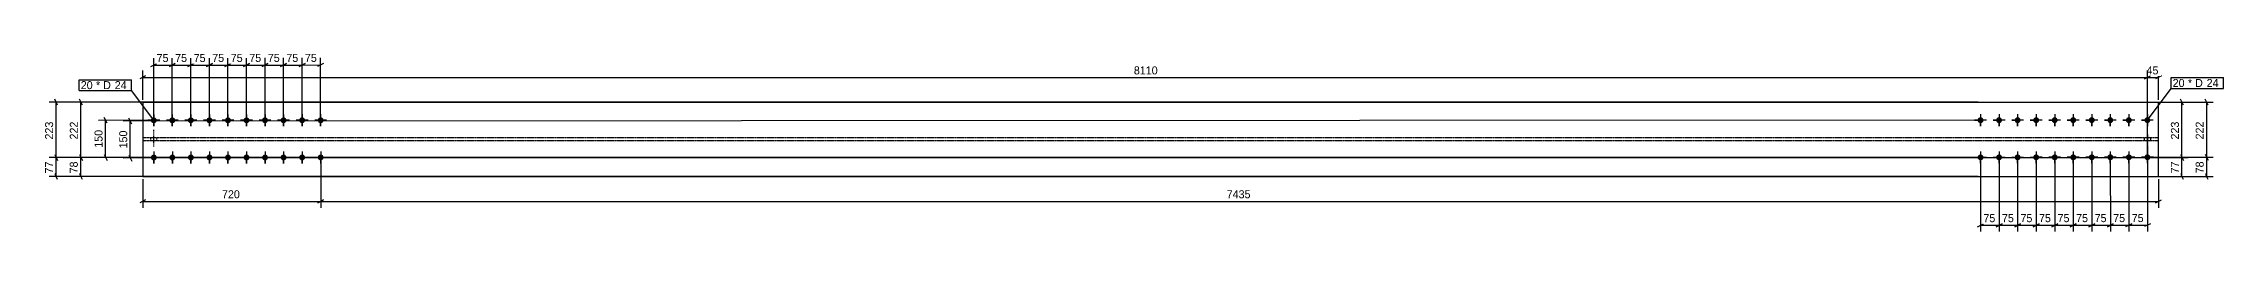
# Model space of a CAD drawing. Header units: millimetres. Extents: x 26 to 22562, y 32 to 1158.
# Drawn here: x 26 to 8844, y 32 to 755 of the extents above; entities that cross this region are included whole.
import ezdxf

# ---------------------------------------------------------------- set-up
doc = ezdxf.new("R2010")
doc.units = ezdxf.units.MM
doc.linetypes.add('DXK_LINE_DOT2', pattern=[3.9198, 1.9599, -1.9599])
doc.linetypes.add('DXK_LINE_DOT4', pattern=[0.9408, 0.4704, -0.4704])
doc.styles.add('Comic Sans MS', font='COMIC.TTF', dxfattribs={"height": 0.2})

msp = doc.modelspace()

# ---------------------------------------------------------------- hatches: boundary and pattern name
at = {"linetype": 'Continuous'}
for points in [[(471.4, 469.1, -1), (471.4, 493.1, -1)], [(546.4, 469.1, -1), (546.4, 493.1, -1)], [(621.4, 469.2, -1), (621.4, 493.2, -1)], [(696.4, 469.2, -1), (696.4, 493.2, -1)], [(771.4, 469.2, -1), (771.4, 493.2, -1)], [(846.4, 469.3, -1), (846.4, 493.3, -1)], [(921.4, 469.3, -1), (921.4, 493.3, -1)], [(996.4, 469.3, -1), (996.4, 493.3, -1)], [(1071.4, 469.4, -1), (1071.4, 493.4, -1)], [(1146.4, 469.4, -1), (1146.4, 493.4, -1)], [(7861.4, 469.6, -1), (7861.4, 493.6, -1)], [(7936.4, 469.7, -1), (7936.4, 493.7, -1)], [(8011.4, 469.7, -1), (8011.4, 493.7, -1)], [(8086.4, 469.8, -1), (8086.4, 493.8, -1)], [(8161.4, 469.8, -1), (8161.4, 493.8, -1)], [(8236.4, 469.8, -1), (8236.4, 493.8, -1)], [(8311.4, 469.9, -1), (8311.4, 493.9, -1)], [(8386.4, 469.9, -1), (8386.4, 493.9, -1)], [(8461.4, 469.9, -1), (8461.4, 493.9, -1)], [(8536.4, 470, -1), (8536.4, 494, -1)], [(471.5, 319.1, -1), (471.5, 343.1, -1)], [(546.5, 319.1, -1), (546.5, 343.1, -1)], [(621.5, 319.2, -1), (621.5, 343.2, -1)], [(696.5, 319.2, -1), (696.5, 343.2, -1)], [(771.5, 319.2, -1), (771.5, 343.2, -1)], [(846.5, 319.3, -1), (846.5, 343.3, -1)], [(921.5, 319.3, -1), (921.5, 343.3, -1)], [(996.5, 319.3, -1), (996.5, 343.3, -1)], [(1071.5, 319.4, -1), (1071.5, 343.4, -1)], [(1146.5, 319.4, -1), (1146.5, 343.4, -1)], [(7861.5, 319.6, -1), (7861.5, 343.6, -1)], [(7936.5, 319.7, -1), (7936.5, 343.7, -1)], [(8011.5, 319.7, -1), (8011.5, 343.7, -1)], [(8086.5, 319.8, -1), (8086.5, 343.8, -1)], [(8161.5, 319.8, -1), (8161.5, 343.8, -1)], [(8236.5, 319.8, -1), (8236.5, 343.8, -1)], [(8311.5, 319.9, -1), (8311.5, 343.9, -1)], [(8386.5, 319.9, -1), (8386.5, 343.9, -1)], [(8461.5, 319.9, -1), (8461.5, 343.9, -1)], [(8536.5, 320, -1), (8536.5, 344, -1)]]:
    msp.add_hatch(color=3, dxfattribs=at).paths.add_polyline_path(points)

# ---------------------------------------------------------------- linework, layer by layer
at = {"color": 8, "linetype": 'Continuous'}
for p, q in [((459.3, 698.1), (483.3, 710.1)), ((471.4, 491.1), (471.3, 732.5)), ((534.3, 698.2), (558.3, 710.2)), ((546.4, 491.1), (546.3, 732.6)), ((633.3, 710.2), (609.3, 698.2)), ((621.4, 491.2), (621.3, 732.6)), ((684.3, 698.2), (708.3, 710.3)), ((696.4, 491.2), (696.3, 732.6)), ((783.3, 710.3), (759.3, 698.3)), ((771.4, 491.2), (771.3, 732.7)), ((834.3, 698.3), (858.3, 710.3)), ((846.4, 491.3), (846.3, 732.7)), ((909.3, 698.3), (933.3, 710.4)), ((921.4, 491.3), (921.3, 732.8)), ((984.3, 698.4), (1008.3, 710.4)), ((996.4, 491.3), (996.3, 732.8)), ((1059.3, 698.4), (1083.3, 710.4)), ((1071.4, 491.4), (1071.3, 732.8)), ((1158.3, 710.5), (1134.3, 698.5)), ((1146.4, 491.4), (1146.3, 732.9)), ((438.4, 660.1), (414.4, 648.1)), ((426.4, 564.1), (426.4, 682.5)), ((546.3, 704.2), (621.3, 704.2)), ((696.3, 704.2), (771.3, 704.3)), ((1071.3, 704.4), (1146.3, 704.5)), ((8524.5, 648.1), (8548.5, 660.1)), ((8536.5, 342), (8536.5, 682.5)), ((8536.5, 654.1), (8581.4, 654.1)), ((8593.4, 660.1), (8569.4, 648.1)), ((8581.4, 564.1), (8581.4, 682.5)), ((416.4, 554.1), (48, 554.1)), ((82.4, 542.1), (70.4, 566.1)), ((76.4, 331.1), (76.4, 554.1)), ((7851.5, 554.1), (148, 554.1)), ((182.4, 542.1), (170.4, 566.1)), ((176.4, 331.6), (176.4, 554.1)), ((1156.5, 554.1), (8702, 554.1)), ((8591.4, 554.1), (8802, 554.1)), ((8682.4, 542.1), (8670.4, 566.1)), ((8676.4, 331.4), (8676.4, 554.1)), ((8782.4, 542.1), (8770.4, 566.1)), ((8776.4, 332), (8776.4, 554.1)), ((461.4, 481.1), (248, 481)), ((282.4, 469), (270.4, 493)), ((276.4, 331), (276.4, 481)), ((7851.4, 481.6), (348, 478.1)), ((382.4, 466.2), (370.4, 490.1)), ((376.4, 328.1), (376.4, 478.1)), ((70.4, 343.1), (82.4, 319.1)), ((70.4, 343.1), (82.4, 319.1)), ((82.4, 242.1), (70.4, 266.1)), ((76.4, 254.1), (76.4, 331.1)), ((182.4, 242.1), (170.4, 266.1)), ((176.4, 254.1), (176.4, 331.6)), ((461.5, 331.1), (248, 331)), ((270.4, 343), (282.4, 319)), ((7851.5, 331.6), (348, 328.1)), ((370.4, 340.1), (382.4, 316.2)), ((1146.5, 321.4), (1146.5, 128.5)), ((1146.5, 321.4), (1146.5, 128.5)), ((7861.5, 321.6), (7861.6, 32)), ((7936.5, 321.7), (7936.6, 32)), ((8011.5, 321.7), (8011.6, 32.1)), ((8086.5, 321.8), (8086.6, 32.1)), ((8161.5, 321.8), (8161.6, 32.1)), ((8236.5, 321.8), (8236.6, 32.2)), ((8311.5, 321.9), (8311.6, 32.2)), ((8386.5, 321.9), (8386.6, 32.2)), ((8461.5, 321.9), (8461.6, 32.3)), ((8536.5, 322), (8536.6, 32.3)), ((8546.5, 332), (8802, 332)), ((8546.5, 332), (8802, 332)), ((8676.4, 254.1), (8676.4, 331.4)), ((8770.4, 344), (8782.4, 320)), ((8770.4, 344), (8782.4, 320)), ((8782.4, 242.1), (8770.4, 266.1)), ((8776.4, 254.1), (8776.4, 332)), ((416.4, 254.1), (48, 254.1)), ((7851.5, 254.1), (148, 254.1)), ((426.4, 244.1), (426.4, 128.5)), ((8581.4, 244.1), (8581.4, 128.5)), ((8591.4, 254.1), (8802, 254.1)), ((438.4, 160.1), (414.4, 148.1)), ((426.4, 154.1), (1146.5, 154.1)), ((1158.5, 160.1), (1134.5, 148.1)), ((1134.5, 148.1), (1158.5, 160.1)), ((1146.5, 154.1), (8581.4, 154.1)), ((8569.4, 148.1), (8593.4, 160.1)), ((7849.6, 51.6), (7873.6, 63.6)), ((7924.6, 51.6), (7948.6, 63.6)), ((7999.6, 51.7), (8023.6, 63.7)), ((8074.6, 51.7), (8098.6, 63.7)), ((8149.6, 51.7), (8173.6, 63.7)), ((8224.6, 51.8), (8248.6, 63.8)), ((8299.6, 51.8), (8323.6, 63.8)), ((8374.6, 51.8), (8398.6, 63.9)), ((8449.6, 51.9), (8473.6, 63.9)), ((8461.6, 57.9), (8536.6, 57.9)), ((8548.6, 63.9), (8524.6, 51.9))]:
    msp.add_line(p, q, dxfattribs=at)
at = {"color": 7, "linetype": 'Continuous'}
for p, q in [((426.4, 554.1), (426.4, 254.1)), ((426.4, 554.1), (8581.4, 554.1)), ((8581.4, 254.1), (8581.4, 554.1)), ((426.4, 254.1), (8581.4, 254.1))]:
    msp.add_line(p, q, dxfattribs=at)
at = {"color": 3, "linetype": 'Continuous'}
for p, q in [((495.4, 481.1), (447.4, 481.1)), ((447.4, 481.1), (463.4, 481.1)), ((471.4, 505.1), (471.4, 457.1)), ((471.4, 505.1), (471.4, 489.1)), ((471.4, 457.1), (471.4, 473.1)), ((495.4, 481.1), (479.4, 481.1)), ((570.4, 481.1), (522.4, 481.1)), ((522.4, 481.1), (538.4, 481.1)), ((546.4, 505.1), (546.4, 457.1)), ((546.4, 505.1), (546.4, 489.1)), ((546.4, 457.1), (546.4, 473.1)), ((570.4, 481.1), (554.4, 481.1)), ((645.4, 481.2), (597.4, 481.1)), ((597.4, 481.1), (613.4, 481.2)), ((621.4, 505.2), (621.4, 457.2)), ((621.4, 505.2), (621.4, 489.2)), ((621.4, 457.2), (621.4, 473.1)), ((645.4, 481.2), (629.4, 481.2)), ((720.4, 481.2), (672.4, 481.2)), ((672.4, 481.2), (688.4, 481.2)), ((696.4, 505.2), (696.4, 457.2)), ((696.4, 505.2), (696.4, 489.2)), ((696.4, 457.2), (696.4, 473.2)), ((720.4, 481.2), (704.4, 481.2)), ((795.4, 481.2), (747.4, 481.2)), ((747.4, 481.2), (763.4, 481.2)), ((771.4, 505.2), (771.4, 457.2)), ((771.4, 505.2), (771.4, 489.2)), ((771.4, 457.2), (771.4, 473.2)), ((795.4, 481.2), (779.4, 481.2)), ((870.4, 481.3), (822.4, 481.2)), ((822.4, 481.2), (838.4, 481.3)), ((846.4, 505.3), (846.4, 457.3)), ((846.4, 505.3), (846.4, 489.3)), ((846.4, 457.3), (846.4, 473.2)), ((870.4, 481.3), (854.4, 481.3)), ((945.4, 481.3), (897.4, 481.3)), ((897.4, 481.3), (913.4, 481.3)), ((921.4, 505.3), (921.4, 457.3)), ((921.4, 505.3), (921.4, 489.3)), ((921.4, 457.3), (921.4, 473.3)), ((945.4, 481.3), (929.4, 481.3)), ((1020.4, 481.3), (972.4, 481.3)), ((972.4, 481.3), (988.4, 481.3)), ((996.4, 505.3), (996.4, 457.3)), ((996.4, 505.3), (996.4, 489.3)), ((996.4, 457.3), (996.4, 473.3)), ((1020.4, 481.3), (1004.4, 481.3)), ((1095.4, 481.4), (1047.4, 481.4)), ((1047.4, 481.4), (1063.4, 481.4)), ((1071.4, 505.4), (1071.4, 457.4)), ((1071.4, 505.4), (1071.4, 489.4)), ((1071.4, 457.4), (1071.4, 473.3)), ((1095.4, 481.4), (1079.4, 481.4)), ((1170.4, 481.4), (1122.4, 481.4)), ((1122.4, 481.4), (1138.4, 481.4)), ((1146.4, 505.4), (1146.4, 457.4)), ((1146.4, 505.4), (1146.4, 489.4)), ((1146.4, 457.4), (1146.4, 473.4)), ((1170.4, 481.4), (1154.4, 481.4)), ((7885.4, 481.7), (7837.4, 481.6)), ((7837.4, 481.6), (7853.4, 481.6)), ((7861.4, 505.6), (7861.4, 457.6)), ((7861.4, 505.6), (7861.4, 489.7)), ((7861.4, 457.6), (7861.4, 473.6)), ((7885.4, 481.7), (7869.4, 481.7)), ((7960.4, 481.7), (7912.4, 481.7)), ((7912.4, 481.7), (7928.4, 481.7)), ((7936.4, 505.7), (7936.4, 457.7)), ((7936.4, 505.7), (7936.4, 489.7)), ((7936.4, 457.7), (7936.4, 473.7)), ((7960.4, 481.7), (7944.4, 481.7)), ((8035.4, 481.7), (7987.4, 481.7)), ((7987.4, 481.7), (8003.4, 481.7)), ((8011.4, 505.7), (8011.4, 457.7)), ((8011.4, 505.7), (8011.4, 489.7)), ((8011.4, 457.7), (8011.4, 473.7)), ((8035.4, 481.7), (8019.4, 481.7)), ((8110.4, 481.8), (8062.4, 481.7)), ((8062.4, 481.7), (8078.4, 481.7)), ((8086.4, 505.8), (8086.4, 457.8)), ((8086.4, 505.8), (8086.4, 489.8)), ((8086.4, 457.8), (8086.4, 473.7)), ((8110.4, 481.8), (8094.4, 481.8)), ((8185.4, 481.8), (8137.4, 481.8)), ((8137.4, 481.8), (8153.4, 481.8)), ((8161.4, 505.8), (8161.4, 457.8)), ((8161.4, 505.8), (8161.4, 489.8)), ((8161.4, 457.8), (8161.4, 473.8)), ((8185.4, 481.8), (8169.4, 481.8)), ((8260.4, 481.8), (8212.4, 481.8)), ((8212.4, 481.8), (8228.4, 481.8)), ((8236.4, 505.8), (8236.4, 457.8)), ((8236.4, 505.8), (8236.4, 489.8)), ((8236.4, 457.8), (8236.4, 473.8)), ((8260.4, 481.8), (8244.4, 481.8)), ((8335.4, 481.9), (8287.4, 481.8)), ((8287.4, 481.8), (8303.4, 481.9)), ((8311.4, 505.9), (8311.4, 457.9)), ((8311.4, 505.9), (8311.4, 489.9)), ((8311.4, 457.9), (8311.4, 473.8)), ((8335.4, 481.9), (8319.4, 481.9)), ((8410.4, 481.9), (8362.4, 481.9)), ((8362.4, 481.9), (8378.4, 481.9)), ((8386.4, 505.9), (8386.4, 457.9)), ((8386.4, 505.9), (8386.4, 489.9)), ((8386.4, 457.9), (8386.4, 473.9)), ((8410.4, 481.9), (8394.4, 481.9)), ((8485.4, 481.9), (8437.4, 481.9)), ((8437.4, 481.9), (8453.4, 481.9)), ((8461.4, 505.9), (8461.4, 457.9)), ((8461.4, 505.9), (8461.4, 489.9)), ((8461.4, 457.9), (8461.4, 473.9)), ((8485.4, 481.9), (8469.4, 481.9)), ((8560.4, 482), (8512.4, 482)), ((8512.4, 482), (8528.4, 482)), ((8536.4, 506), (8536.4, 458)), ((8536.4, 506), (8536.4, 490)), ((8536.4, 458), (8536.4, 473.9)), ((8560.4, 482), (8544.4, 482)), ((471.5, 355.1), (471.5, 307.1)), ((471.5, 355.1), (471.5, 339.1)), ((546.5, 355.1), (546.5, 307.1)), ((546.5, 355.1), (546.5, 339.1)), ((621.5, 355.2), (621.5, 307.2)), ((621.5, 355.2), (621.5, 339.2)), ((696.5, 355.2), (696.5, 307.2)), ((696.5, 355.2), (696.5, 339.2)), ((771.5, 355.2), (771.5, 307.2)), ((771.5, 355.2), (771.5, 339.2)), ((846.5, 355.3), (846.5, 307.3)), ((846.5, 355.3), (846.5, 339.3)), ((921.5, 355.3), (921.5, 307.3)), ((921.5, 355.3), (921.5, 339.3)), ((996.5, 355.3), (996.5, 307.3)), ((996.5, 355.3), (996.5, 339.3)), ((1071.5, 355.4), (1071.5, 307.4)), ((1071.5, 355.4), (1071.5, 339.4)), ((1146.5, 355.4), (1146.5, 307.4)), ((1146.5, 355.4), (1146.5, 339.4)), ((7861.5, 355.6), (7861.5, 307.6)), ((7861.5, 355.6), (7861.5, 339.7)), ((7936.5, 355.7), (7936.5, 307.7)), ((7936.5, 355.7), (7936.5, 339.7)), ((8011.5, 355.7), (8011.5, 307.7)), ((8011.5, 355.7), (8011.5, 339.7)), ((8086.5, 355.8), (8086.5, 307.8)), ((8086.5, 355.8), (8086.5, 339.8)), ((8161.5, 355.8), (8161.5, 307.8)), ((8161.5, 355.8), (8161.5, 339.8)), ((8236.5, 355.8), (8236.5, 307.8)), ((8236.5, 355.8), (8236.5, 339.8)), ((8311.5, 355.9), (8311.5, 307.9)), ((8311.5, 355.9), (8311.5, 339.9)), ((8386.5, 355.9), (8386.5, 307.9)), ((8386.5, 355.9), (8386.5, 339.9)), ((8461.5, 355.9), (8461.5, 307.9)), ((8461.5, 355.9), (8461.5, 339.9)), ((8536.5, 356), (8536.5, 308)), ((8536.5, 356), (8536.5, 340)), ((495.5, 331.1), (447.5, 331.1)), ((447.5, 331.1), (463.5, 331.1)), ((471.5, 307.1), (471.5, 323.1)), ((495.5, 331.1), (479.5, 331.1)), ((570.5, 331.1), (522.5, 331.1)), ((522.5, 331.1), (538.5, 331.1)), ((546.5, 307.1), (546.5, 323.1)), ((570.5, 331.1), (554.5, 331.1)), ((645.5, 331.2), (597.5, 331.1)), ((597.5, 331.1), (613.5, 331.2)), ((621.5, 307.2), (621.5, 323.1)), ((645.5, 331.2), (629.5, 331.2)), ((720.5, 331.2), (672.5, 331.2)), ((672.5, 331.2), (688.5, 331.2)), ((696.5, 307.2), (696.5, 323.2)), ((720.5, 331.2), (704.5, 331.2)), ((795.5, 331.2), (747.5, 331.2)), ((747.5, 331.2), (763.5, 331.2)), ((771.5, 307.2), (771.5, 323.2)), ((795.5, 331.2), (779.5, 331.2)), ((870.5, 331.3), (822.5, 331.2)), ((822.5, 331.2), (838.5, 331.3)), ((846.5, 307.3), (846.5, 323.2)), ((870.5, 331.3), (854.5, 331.3)), ((945.5, 331.3), (897.5, 331.3)), ((897.5, 331.3), (913.5, 331.3)), ((921.5, 307.3), (921.5, 323.3)), ((945.5, 331.3), (929.5, 331.3)), ((1020.5, 331.3), (972.5, 331.3)), ((972.5, 331.3), (988.5, 331.3)), ((996.5, 307.3), (996.5, 323.3)), ((1020.5, 331.3), (1004.5, 331.3)), ((1095.5, 331.4), (1047.5, 331.4)), ((1047.5, 331.4), (1063.5, 331.4)), ((1071.5, 307.4), (1071.5, 323.3)), ((1095.5, 331.4), (1079.5, 331.4)), ((1170.5, 331.4), (1122.5, 331.4)), ((1122.5, 331.4), (1138.5, 331.4)), ((1146.5, 307.4), (1146.5, 323.4)), ((1170.5, 331.4), (1154.5, 331.4)), ((7885.5, 331.7), (7837.5, 331.6)), ((7837.5, 331.6), (7853.5, 331.6)), ((7861.5, 307.6), (7861.5, 323.6)), ((7885.5, 331.7), (7869.5, 331.7)), ((7960.5, 331.7), (7912.5, 331.7)), ((7912.5, 331.7), (7928.5, 331.7)), ((7936.5, 307.7), (7936.5, 323.7)), ((7960.5, 331.7), (7944.5, 331.7)), ((8035.5, 331.7), (7987.5, 331.7)), ((7987.5, 331.7), (8003.5, 331.7)), ((8011.5, 307.7), (8011.5, 323.7)), ((8035.5, 331.7), (8019.5, 331.7)), ((8110.5, 331.8), (8062.5, 331.7)), ((8062.5, 331.7), (8078.5, 331.7)), ((8086.5, 307.8), (8086.5, 323.7)), ((8110.5, 331.8), (8094.5, 331.8)), ((8185.5, 331.8), (8137.5, 331.8)), ((8137.5, 331.8), (8153.5, 331.8)), ((8161.5, 307.8), (8161.5, 323.8)), ((8185.5, 331.8), (8169.5, 331.8)), ((8260.5, 331.8), (8212.5, 331.8)), ((8212.5, 331.8), (8228.5, 331.8)), ((8236.5, 307.8), (8236.5, 323.8)), ((8260.5, 331.8), (8244.5, 331.8)), ((8335.5, 331.9), (8287.5, 331.8)), ((8287.5, 331.8), (8303.5, 331.9)), ((8311.5, 307.9), (8311.5, 323.8)), ((8335.5, 331.9), (8319.5, 331.9)), ((8410.5, 331.9), (8362.5, 331.9)), ((8362.5, 331.9), (8378.5, 331.9)), ((8386.5, 307.9), (8386.5, 323.9)), ((8410.5, 331.9), (8394.5, 331.9)), ((8485.5, 331.9), (8437.5, 331.9)), ((8437.5, 331.9), (8453.5, 331.9)), ((8461.5, 307.9), (8461.5, 323.9)), ((8485.5, 331.9), (8469.5, 331.9)), ((8560.5, 332), (8512.5, 332)), ((8512.5, 332), (8528.5, 332)), ((8536.5, 308), (8536.5, 323.9)), ((8560.5, 332), (8544.5, 332))]:
    msp.add_line(p, q, dxfattribs=at)
at = {"color": 3, "linetype": 'DXK_LINE_DOT2'}
for p, q in [((471.4, 374), (471.4, 443.5)), ((471.4, 374), (471.4, 443.5)), ((471.4, 374), (471.4, 443.5)), ((471.4, 374), (471.4, 443.5)), ((458.9, 398.4), (458.9, 409.9)), ((458.9, 398.4), (458.9, 409.9)), ((458.9, 398.4), (458.9, 409.9)), ((458.9, 398.4), (458.9, 409.9)), ((483.9, 398.4), (483.9, 409.9)), ((483.9, 398.4), (483.9, 409.9)), ((483.9, 398.4), (483.9, 409.9)), ((483.9, 398.4), (483.9, 409.9)), ((8523.9, 409.9), (8523.9, 398.4)), ((8523.9, 409.9), (8523.9, 398.4)), ((8523.9, 409.9), (8523.9, 398.4)), ((8523.9, 409.9), (8523.9, 398.4)), ((8536.4, 424.5), (8536.4, 355)), ((8536.4, 424.5), (8536.4, 355)), ((8536.4, 424.5), (8536.4, 355)), ((8536.4, 424.5), (8536.4, 355)), ((8548.9, 409.9), (8548.9, 398.4)), ((8548.9, 409.9), (8548.9, 398.4)), ((8548.9, 409.9), (8548.9, 398.4)), ((8548.9, 409.9), (8548.9, 398.4))]:
    msp.add_line(p, q, dxfattribs=at)
at = {"color": 7, "linetype": 'DXK_LINE_DOT4'}
for p, q in [((8581.4, 409.9), (426.4, 409.9)), ((8581.4, 398.4), (426.4, 398.4))]:
    msp.add_line(p, q, dxfattribs=at)

# ---------------------------------------------------------------- wipeouts: each hides what was drawn before it
at = {"color": 0}
msp.add_wipeout([(8690.8, 615.7), (8690.8, 647.7), (8638.7, 647.7), (8638.7, 615.7)], dxfattribs=at)

# ---------------------------------------------------------------- next in the draw order: wipeouts: each hides what was drawn before it
for points in [[(616.3, 710.2), (616.2, 755), (551.3, 755), (551.3, 710.2)], [(766.3, 710.3), (766.2, 755.1), (701.3, 755.1), (701.3, 710.3)], [(1141.3, 710.5), (1141.2, 755.3), (1076.3, 755.2), (1076.3, 710.4)], [(228, 606.9), (228, 638.9), (175.9, 638.9), (175.9, 606.9)], [(8591.4, 660.1), (8591.4, 704.9), (8526.5, 704.9), (8526.5, 660.1)], [(8690.8, 615.7), (8690.8, 647.7), (8638.7, 647.7), (8638.7, 615.7)], [(70.4, 488.1), (25.6, 488.1), (25.6, 397.1), (70.4, 397.1)], [(170.4, 488.4), (125.6, 488.4), (125.6, 397.4), (170.4, 397.4)], [(270.4, 448.1), (225.6, 448), (225.6, 363.9), (270.4, 363.9)], [(8670.4, 488.3), (8625.6, 488.3), (8625.6, 397.3), (8670.4, 397.3)], [(8770.4, 488.5), (8725.6, 488.5), (8725.6, 397.5), (8770.4, 397.5)], [(8770.4, 325.5), (8725.6, 325.5), (8725.6, 260.6), (8770.4, 260.6)], [(831.9, 160.1), (831.9, 204.9), (740.9, 204.9), (740.9, 160.1)], [(4922.5, 160.1), (4922.5, 204.9), (4805.4, 204.9), (4805.4, 160.1)], [(8531.6, 63.9), (8531.6, 108.7), (8466.6, 108.7), (8466.7, 63.9)]]:
    msp.add_wipeout(points, dxfattribs=at)

# ---------------------------------------------------------------- next in the draw order: linework, layer by layer
at = {"color": 8, "linetype": 'Continuous'}
for p, q in [((558.3, 710.2), (534.3, 698.2)), ((546.4, 491.1), (546.3, 732.6)), ((609.3, 698.2), (633.3, 710.2)), ((621.4, 491.2), (621.3, 732.6)), ((708.3, 710.3), (684.3, 698.2)), ((696.4, 491.2), (696.3, 732.6)), ((759.3, 698.3), (783.3, 710.3)), ((771.4, 491.2), (771.3, 732.7)), ((1083.3, 710.4), (1059.3, 698.4)), ((1071.4, 491.4), (1071.3, 732.8)), ((426.4, 654.1), (8536.5, 654.1)), ((471.3, 704.1), (546.3, 704.2)), ((621.3, 704.2), (696.3, 704.2)), ((996.3, 704.4), (1071.3, 704.4)), ((8524.5, 648.1), (8548.5, 660.1)), ((8536.5, 342), (8536.5, 682.5)), ((461.5, 331.1), (48, 331.1)), ((461.5, 331.1), (48, 331.1)), ((170.4, 343.6), (182.4, 319.6)), ((170.4, 343.6), (182.4, 319.6)), ((1156.5, 331.4), (8702, 331.4)), ((1156.5, 331.4), (8702, 331.4)), ((8461.5, 321.9), (8461.6, 32.3)), ((8670.4, 343.4), (8682.4, 319.4)), ((8670.4, 343.4), (8682.4, 319.4)), ((8682.4, 242.1), (8670.4, 266.1)), ((1156.5, 254.1), (8702, 254.1)), ((8386.6, 57.8), (8461.6, 57.9)), ((8473.6, 63.9), (8449.6, 51.9))]:
    msp.add_line(p, q, dxfattribs=at)
at = {"color": 7, "linetype": 'Continuous'}
for p, q in [((8632.7, 609.7), (8632.7, 653.7)), ((8536.4, 482), (8632.7, 609.7))]:
    msp.add_line(p, q, dxfattribs=at)

# ---------------------------------------------------------------- next in the draw order: texts
at = {"color": 3, "style": 'Comic Sans MS'}
for s, rotation, p in [('75', 0.02865, (557.7, 716.6)), ('75', 0.02865, (707.7, 716.7)), ('75', 0.02865, (1082.7, 716.8)), ('223', 90.00021, (64, 403.5)), ('222', 90.00021, (164, 403.8)), ('223', 90.00021, (8664, 403.7)), ('222', 90.00021, (8764, 403.9)), ('150', 90.02886, (264, 370.3)), ('78', 90.00021, (8764, 267)), ('75', 0.02865, (8473, 70.3))]:
    msp.add_text(s, height=32.38, rotation=rotation, dxfattribs=at).set_placement(p)
for s, p in [('45', (8532.9, 666.5)), ('720', (747.3, 166.5)), ('7435', (4811.8, 166.5))]:
    msp.add_text(s, height=32.38, dxfattribs=at).set_placement(p)

# ---------------------------------------------------------------- next in the draw order: wipeouts: each hides what was drawn before it
at = {"color": 0}
for points in [[(228, 606.9), (228, 638.9), (175.9, 638.9), (175.9, 606.9)], [(8766.6, 615.7), (8766.6, 647.7), (8700.4, 647.7), (8700.4, 615.7)]]:
    msp.add_wipeout(points, dxfattribs=at)

# ---------------------------------------------------------------- next in the draw order: linework, layer by layer
at = {"color": 7, "linetype": 'Continuous'}
msp.add_line((169.9, 600.9), (169.9, 644.9), dxfattribs=at)

# ---------------------------------------------------------------- next in the draw order: wipeouts: each hides what was drawn before it
at = {"color": 0}
for points in [[(541.3, 710.2), (541.2, 755), (476.3, 754.9), (476.3, 710.1)], [(691.3, 710.2), (691.2, 755), (626.3, 755), (626.3, 710.2)], [(1066.3, 710.4), (1066.2, 755.2), (1001.3, 755.2), (1001.3, 710.4)], [(303.8, 606.9), (303.8, 638.9), (237.6, 638.9), (237.6, 606.9)], [(4533.1, 660.1), (4533.1, 704.9), (4429.8, 704.9), (4429.8, 660.1)], [(8766.6, 615.7), (8766.6, 647.7), (8700.4, 647.7), (8700.4, 615.7)], [(370.4, 445.2), (325.6, 445.2), (325.6, 361.1), (370.4, 361.1)], [(70.4, 325.1), (25.6, 325.1), (25.6, 260.1), (70.4, 260.1)], [(8670.4, 325.2), (8625.6, 325.2), (8625.6, 260.3), (8670.4, 260.3)], [(8456.6, 63.9), (8456.6, 108.7), (8391.6, 108.6), (8391.7, 63.8)]]:
    msp.add_wipeout(points, dxfattribs=at)

# ---------------------------------------------------------------- next in the draw order: linework, layer by layer
at = {"color": 8, "linetype": 'Continuous'}
for p, q in [((1008.3, 710.4), (984.3, 698.4)), ((996.4, 491.3), (996.3, 732.8)), ((921.3, 704.4), (996.3, 704.4)), ((7851.5, 331.6), (148, 331.6)), ((7851.5, 331.6), (148, 331.6)), ((8386.5, 321.9), (8386.6, 32.2)), ((8311.6, 57.8), (8386.6, 57.8)), ((8398.6, 63.9), (8374.6, 51.8))]:
    msp.add_line(p, q, dxfattribs=at)

# ---------------------------------------------------------------- next in the draw order: texts
at = {"color": 3, "style": 'Comic Sans MS'}
for s, rotation, p in [('75', 0.02865, (482.7, 716.5)), ('75', 0.02865, (632.7, 716.6)), ('75', 0.02865, (1007.7, 716.8)), ('150', 90.02886, (364, 367.5)), ('77', 90.00021, (64, 266.5)), ('77', 90.00021, (8664, 266.7)), ('75', 0.02865, (8398, 70.3))]:
    msp.add_text(s, height=32.38, rotation=rotation, dxfattribs=at).set_placement(p)
for s, p in [('8110', (4436.2, 666.5)), ('20', (8638.7, 615.7))]:
    msp.add_text(s, height=32.38, dxfattribs=at).set_placement(p)

# ---------------------------------------------------------------- next in the draw order: wipeouts: each hides what was drawn before it
at = {"color": 0}
for points in [[(303.8, 606.9), (303.8, 638.9), (237.6, 638.9), (237.6, 606.9)], [(8828.3, 615.7), (8828.3, 647.7), (8776.2, 647.7), (8776.2, 615.7)]]:
    msp.add_wipeout(points, dxfattribs=at)

# ---------------------------------------------------------------- next in the draw order: texts
at = {"color": 3, "style": 'Comic Sans MS'}
msp.add_text('20', height=32.38, dxfattribs=at).set_placement((175.9, 606.9))

# ---------------------------------------------------------------- next in the draw order: wipeouts: each hides what was drawn before it
at = {"color": 0}
for points in [[(991.3, 710.4), (991.2, 755.2), (926.3, 755.2), (926.3, 710.4)], [(365.5, 606.9), (365.5, 638.9), (313.4, 638.9), (313.4, 606.9)], [(8828.3, 615.7), (8828.3, 647.7), (8776.2, 647.7), (8776.2, 615.7)], [(170.4, 325.3), (125.6, 325.3), (125.6, 260.4), (170.4, 260.4)], [(8381.6, 63.8), (8381.6, 108.6), (8316.6, 108.6), (8316.7, 63.8)]]:
    msp.add_wipeout(points, dxfattribs=at)

# ---------------------------------------------------------------- next in the draw order: linework, layer by layer
at = {"color": 8, "linetype": 'Continuous'}
for p, q in [((933.3, 710.4), (909.3, 698.3)), ((921.4, 491.3), (921.3, 732.8)), ((846.3, 704.3), (921.3, 704.4)), ((8311.5, 321.9), (8311.6, 32.2)), ((8236.6, 57.8), (8311.6, 57.8)), ((8323.6, 63.8), (8299.6, 51.8))]:
    msp.add_line(p, q, dxfattribs=at)
at = {"color": 7, "linetype": 'Continuous'}
for p, q in [((8632.7, 653.7), (8843.9, 653.7)), ((8843.9, 609.7), (8843.9, 653.7)), ((8632.7, 609.7), (8843.9, 609.7))]:
    msp.add_line(p, q, dxfattribs=at)

# ---------------------------------------------------------------- next in the draw order: texts
at = {"color": 3, "style": 'Comic Sans MS'}
for s, rotation, p in [('75', 0.02865, (932.7, 716.8)), ('78', 90.00021, (164, 266.8)), ('75', 0.02865, (8323, 70.2))]:
    msp.add_text(s, height=32.38, rotation=rotation, dxfattribs=at).set_placement(p)
for s, p in [('* D', (8700.4, 615.7)), ('24', (8776.2, 615.7))]:
    msp.add_text(s, height=32.38, dxfattribs=at).set_placement(p)

# ---------------------------------------------------------------- next in the draw order: wipeouts: each hides what was drawn before it
at = {"color": 0}
msp.add_wipeout([(365.5, 606.9), (365.5, 638.9), (313.4, 638.9), (313.4, 606.9)], dxfattribs=at)

# ---------------------------------------------------------------- next in the draw order: linework, layer by layer
at = {"color": 7, "linetype": 'Continuous'}
for p, q in [((169.9, 644.9), (381.1, 644.9)), ((381.1, 600.9), (381.1, 644.9)), ((169.9, 600.9), (381.1, 600.9)), ((471.4, 481.1), (381.1, 600.9))]:
    msp.add_line(p, q, dxfattribs=at)

# ---------------------------------------------------------------- next in the draw order: texts
at = {"color": 3, "style": 'Comic Sans MS'}
for s, p in [('* D', (237.6, 606.9)), ('24', (313.4, 606.9))]:
    msp.add_text(s, height=32.38, dxfattribs=at).set_placement(p)

# ---------------------------------------------------------------- next in the draw order: wipeouts: each hides what was drawn before it
at = {"color": 0}
for points in [[(916.3, 710.4), (916.2, 755.2), (851.3, 755.1), (851.3, 710.3)], [(8306.6, 63.8), (8306.6, 108.6), (8241.6, 108.6), (8241.7, 63.8)]]:
    msp.add_wipeout(points, dxfattribs=at)

# ---------------------------------------------------------------- next in the draw order: linework, layer by layer
at = {"color": 8, "linetype": 'Continuous'}
for p, q in [((858.3, 710.3), (834.3, 698.3)), ((846.4, 491.3), (846.3, 732.7)), ((771.3, 704.3), (846.3, 704.3)), ((8236.5, 321.8), (8236.6, 32.2)), ((8161.6, 57.7), (8236.6, 57.8)), ((8248.6, 63.8), (8224.6, 51.8))]:
    msp.add_line(p, q, dxfattribs=at)

# ---------------------------------------------------------------- next in the draw order: texts
at = {"color": 3, "style": 'Comic Sans MS'}
for p in [(857.7, 716.7), (8248, 70.2)]:
    msp.add_text('75', height=32.38, rotation=0.02865, dxfattribs=at).set_placement(p)

# ---------------------------------------------------------------- next in the draw order: wipeouts: each hides what was drawn before it
at = {"color": 0}
for points in [[(841.3, 710.3), (841.2, 755.1), (776.3, 755.1), (776.3, 710.3)], [(8231.6, 63.8), (8231.6, 108.6), (8166.6, 108.5), (8166.7, 63.7)]]:
    msp.add_wipeout(points, dxfattribs=at)

# ---------------------------------------------------------------- next in the draw order: linework, layer by layer
at = {"color": 8, "linetype": 'Continuous'}
for p, q in [((8161.5, 321.8), (8161.6, 32.1)), ((8086.6, 57.7), (8161.6, 57.7)), ((8173.6, 63.7), (8149.6, 51.7))]:
    msp.add_line(p, q, dxfattribs=at)

# ---------------------------------------------------------------- next in the draw order: texts
at = {"color": 3, "style": 'Comic Sans MS'}
for p in [(782.7, 716.7), (8173, 70.1)]:
    msp.add_text('75', height=32.38, rotation=0.02865, dxfattribs=at).set_placement(p)

# ---------------------------------------------------------------- next in the draw order: wipeouts: each hides what was drawn before it
at = {"color": 0}
msp.add_wipeout([(8156.6, 63.7), (8156.6, 108.5), (8091.6, 108.5), (8091.7, 63.7)], dxfattribs=at)

# ---------------------------------------------------------------- next in the draw order: linework, layer by layer
at = {"color": 8, "linetype": 'Continuous'}
for p, q in [((8086.5, 321.8), (8086.6, 32.1)), ((8011.6, 57.7), (8086.6, 57.7)), ((8098.6, 63.7), (8074.6, 51.7))]:
    msp.add_line(p, q, dxfattribs=at)

# ---------------------------------------------------------------- next in the draw order: texts
at = {"color": 3, "style": 'Comic Sans MS'}
msp.add_text('75', height=32.38, rotation=0.02865, dxfattribs=at).set_placement((8098, 70.1))

# ---------------------------------------------------------------- next in the draw order: wipeouts: each hides what was drawn before it
at = {"color": 0}
msp.add_wipeout([(8081.6, 63.7), (8081.6, 108.5), (8016.6, 108.5), (8016.7, 63.7)], dxfattribs=at)

# ---------------------------------------------------------------- next in the draw order: linework, layer by layer
at = {"color": 8, "linetype": 'Continuous'}
for p, q in [((8011.5, 321.7), (8011.6, 32.1)), ((7936.6, 57.6), (8011.6, 57.7)), ((8023.6, 63.7), (7999.6, 51.7))]:
    msp.add_line(p, q, dxfattribs=at)

# ---------------------------------------------------------------- next in the draw order: texts
at = {"color": 3, "style": 'Comic Sans MS'}
msp.add_text('75', height=32.38, rotation=0.02865, dxfattribs=at).set_placement((8023, 70.1))

# ---------------------------------------------------------------- next in the draw order: wipeouts: each hides what was drawn before it
at = {"color": 0}
msp.add_wipeout([(8006.6, 63.7), (8006.6, 108.5), (7941.6, 108.4), (7941.7, 63.6)], dxfattribs=at)

# ---------------------------------------------------------------- next in the draw order: linework, layer by layer
at = {"color": 8, "linetype": 'Continuous'}
for p, q in [((7936.5, 321.7), (7936.6, 32)), ((7861.6, 57.6), (7936.6, 57.6)), ((7948.6, 63.6), (7924.6, 51.6))]:
    msp.add_line(p, q, dxfattribs=at)

# ---------------------------------------------------------------- next in the draw order: texts
at = {"color": 3, "style": 'Comic Sans MS'}
msp.add_text('75', height=32.38, rotation=0.02865, dxfattribs=at).set_placement((7948, 70))

# ---------------------------------------------------------------- next in the draw order: wipeouts: each hides what was drawn before it
at = {"color": 0}
msp.add_wipeout([(7931.6, 63.6), (7931.6, 108.4), (7866.6, 108.4), (7866.7, 63.6)], dxfattribs=at)

# ---------------------------------------------------------------- next in the draw order: texts
at = {"color": 3, "style": 'Comic Sans MS'}
msp.add_text('75', height=32.38, rotation=0.02865, dxfattribs=at).set_placement((7873, 70))

doc.saveas('drawing.dxf')
